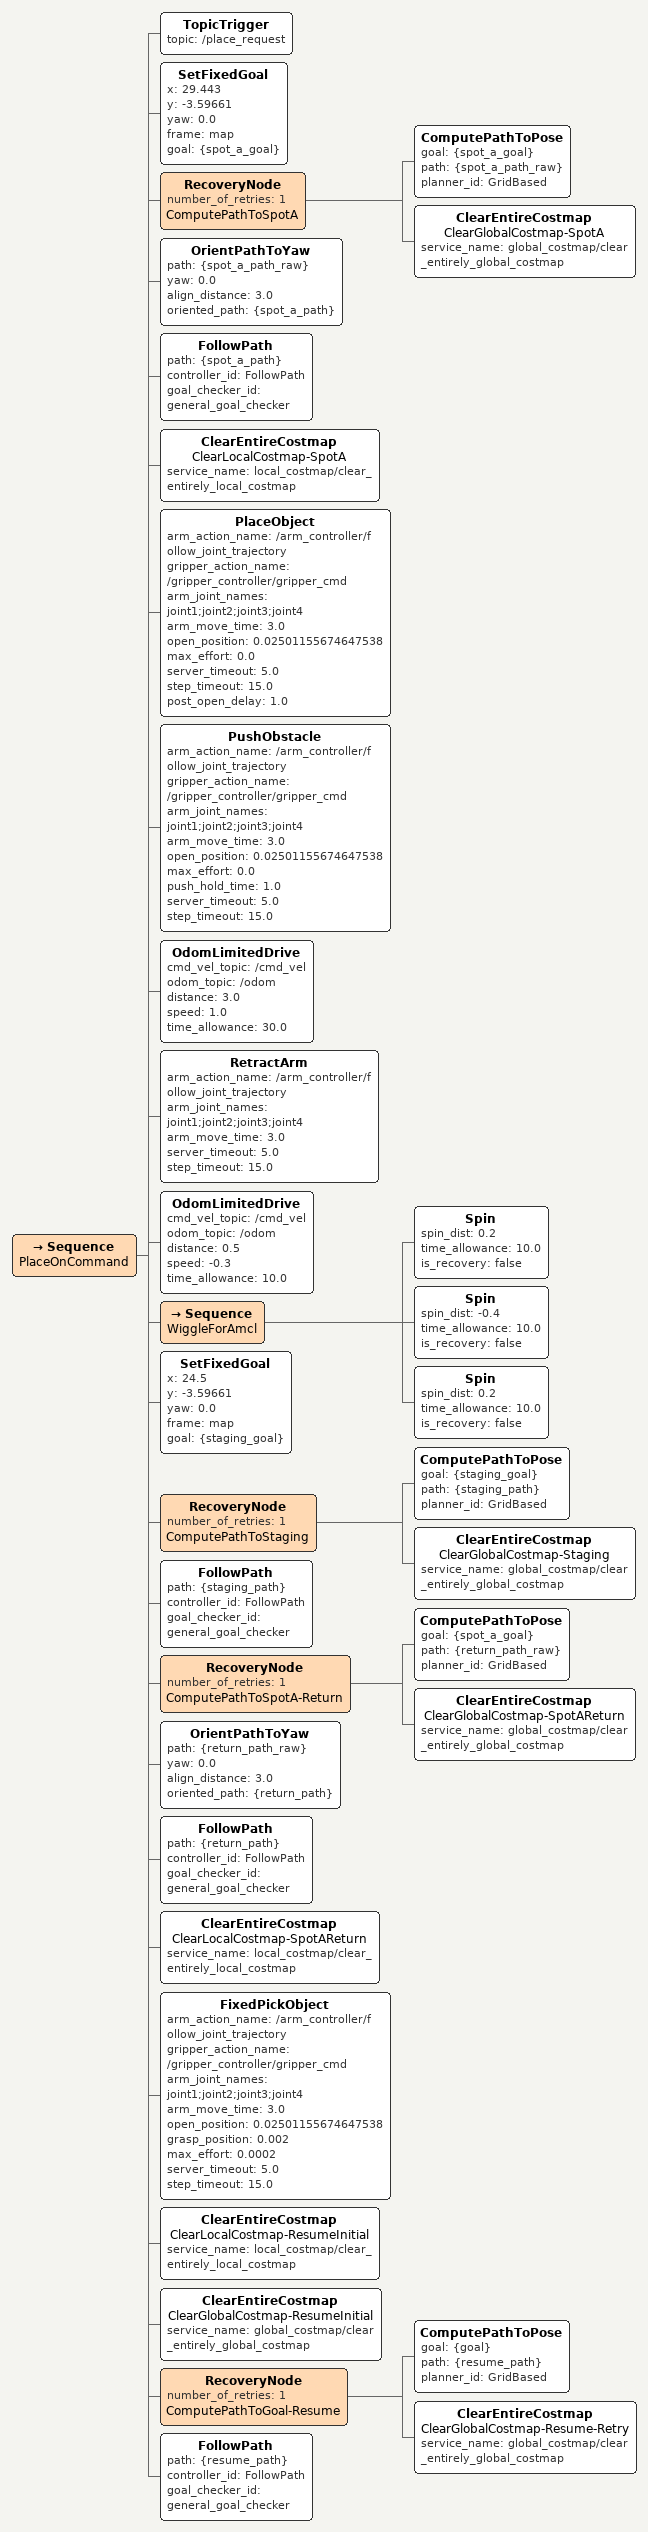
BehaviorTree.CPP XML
<Sequence name="PlaceOnCommand">
  <TopicTrigger topic="/place_request"/>

  <SetFixedGoal x="29.443" y="-3.59661" yaw="0.0" frame="map" goal="{spot_a_goal}"/>
  <RecoveryNode number_of_retries="1" name="ComputePathToSpotA">
    <ComputePathToPose goal="{spot_a_goal}" path="{spot_a_path_raw}" planner_id="GridBased"/>
    <ClearEntireCostmap name="ClearGlobalCostmap-SpotA" service_name="global_costmap/clear_entirely_global_costmap"/>
  </RecoveryNode>
  <OrientPathToYaw path="{spot_a_path_raw}" yaw="0.0" align_distance="3.0" oriented_path="{spot_a_path}"/>
  <FollowPath path="{spot_a_path}" controller_id="FollowPath" goal_checker_id="general_goal_checker"/>
  <ClearEntireCostmap name="ClearLocalCostmap-SpotA" service_name="local_costmap/clear_entirely_local_costmap"/>
  <PlaceObject arm_action_name="/arm_controller/follow_joint_trajectory" gripper_action_name="/gripper_controller/gripper_cmd" arm_joint_names="joint1;joint2;joint3;joint4" arm_move_time="3.0" open_position="0.02501155674647538" max_effort="0.0" server_timeout="5.0" step_timeout="15.0" post_open_delay="1.0"/>

  <PushObstacle arm_action_name="/arm_controller/follow_joint_trajectory" gripper_action_name="/gripper_controller/gripper_cmd" arm_joint_names="joint1;joint2;joint3;joint4" arm_move_time="3.0" open_position="0.02501155674647538" max_effort="0.0" push_hold_time="1.0" server_timeout="5.0" step_timeout="15.0"/>
  <OdomLimitedDrive cmd_vel_topic="/cmd_vel" odom_topic="/odom" distance="3.0" speed="1.0" time_allowance="30.0"/>
  <RetractArm arm_action_name="/arm_controller/follow_joint_trajectory" arm_joint_names="joint1;joint2;joint3;joint4" arm_move_time="3.0" server_timeout="5.0" step_timeout="15.0"/>
  <OdomLimitedDrive cmd_vel_topic="/cmd_vel" odom_topic="/odom" distance="0.5" speed="-0.3" time_allowance="10.0"/>
  <Sequence name="WiggleForAmcl">
    <Spin spin_dist="0.2" time_allowance="10.0" is_recovery="false"/>
    <Spin spin_dist="-0.4" time_allowance="10.0" is_recovery="false"/>
    <Spin spin_dist="0.2" time_allowance="10.0" is_recovery="false"/>
  </Sequence>
  <SetFixedGoal x="24.5" y="-3.59661" yaw="0.0" frame="map" goal="{staging_goal}"/>
  <RecoveryNode number_of_retries="1" name="ComputePathToStaging">
    <ComputePathToPose goal="{staging_goal}" path="{staging_path}" planner_id="GridBased"/>
    <ClearEntireCostmap name="ClearGlobalCostmap-Staging" service_name="global_costmap/clear_entirely_global_costmap"/>
  </RecoveryNode>
  <FollowPath path="{staging_path}" controller_id="FollowPath" goal_checker_id="general_goal_checker"/>
  <RecoveryNode number_of_retries="1" name="ComputePathToSpotA-Return">
    <ComputePathToPose goal="{spot_a_goal}" path="{return_path_raw}" planner_id="GridBased"/>
    <ClearEntireCostmap name="ClearGlobalCostmap-SpotAReturn" service_name="global_costmap/clear_entirely_global_costmap"/>
  </RecoveryNode>
  <OrientPathToYaw path="{return_path_raw}" yaw="0.0" align_distance="3.0" oriented_path="{return_path}"/>
  <FollowPath path="{return_path}" controller_id="FollowPath" goal_checker_id="general_goal_checker"/>
  <ClearEntireCostmap name="ClearLocalCostmap-SpotAReturn" service_name="local_costmap/clear_entirely_local_costmap"/>
  <FixedPickObject arm_action_name="/arm_controller/follow_joint_trajectory" gripper_action_name="/gripper_controller/gripper_cmd" arm_joint_names="joint1;joint2;joint3;joint4" arm_move_time="3.0" open_position="0.02501155674647538" grasp_position="0.002" max_effort="0.0002" server_timeout="5.0" step_timeout="15.0"/>

  <ClearEntireCostmap name="ClearLocalCostmap-ResumeInitial" service_name="local_costmap/clear_entirely_local_costmap"/>
  <ClearEntireCostmap name="ClearGlobalCostmap-ResumeInitial" service_name="global_costmap/clear_entirely_global_costmap"/>
  <RecoveryNode number_of_retries="1" name="ComputePathToGoal-Resume">
    <ComputePathToPose goal="{goal}" path="{resume_path}" planner_id="GridBased"/>
    <ClearEntireCostmap name="ClearGlobalCostmap-Resume-Retry" service_name="global_costmap/clear_entirely_global_costmap"/>
  </RecoveryNode>
  <FollowPath path="{resume_path}" controller_id="FollowPath" goal_checker_id="general_goal_checker"/>
</Sequence>
